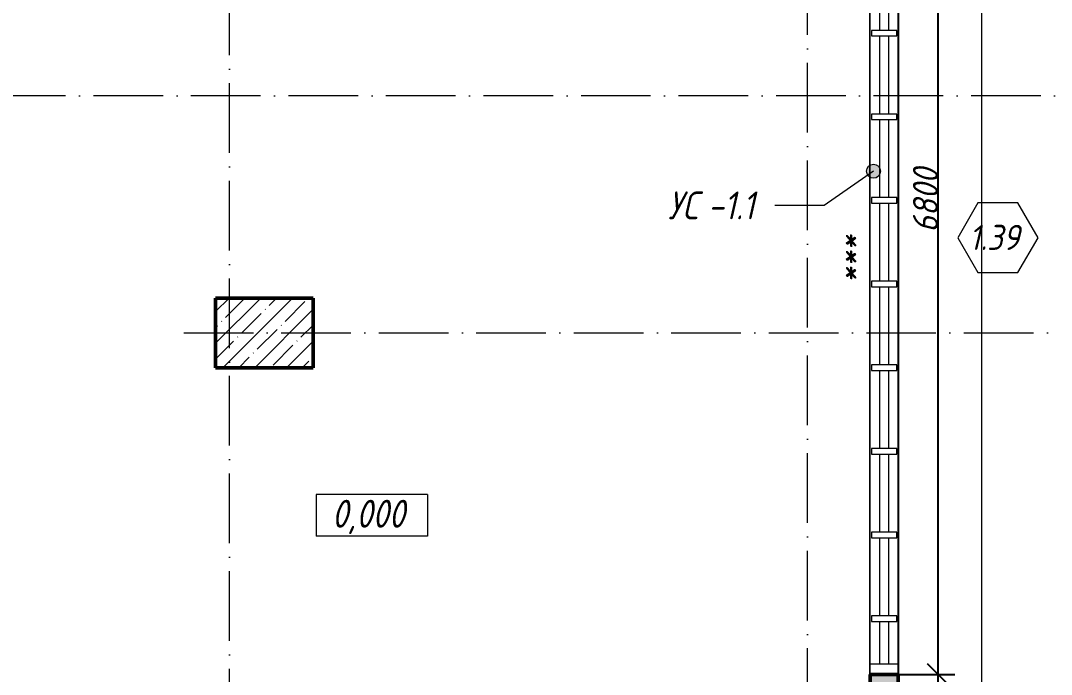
# Model space of a CAD drawing. Header units: millimetres. Extents: x -356862 to 418287, y 0 to 839748.
# Drawn here: x -83151 to -75750, y 603647 to 608338 of the extents above; entities that cross this region are included whole.
import ezdxf

# ---------------------------------------------------------------- set-up
doc = ezdxf.new("R2010")
doc.units = ezdxf.units.MM
doc.linetypes.add('50_200_ШТРИХ_1Т_ш5_п1_п1_', pattern=[700, 500, -100, 0, -100])
for name, color, linetype, lineweight in [('A-____-____-DIMS', 7, 'Continuous', 9), ('A-DOOR-____-IDEN', 7, 'Continuous', 9), ('A-DOOR-____-OTLN', 7, 'Continuous', 9), ('G-____-____-DIMS', 7, 'Continuous', 9), ('G-____-____-TEXT', 7, 'Continuous', 9), ('S-BEAM-____-OTLN', 7, 'Continuous', 9), ('S-COLS-____-MCUT', 7, 'Continuous', 50), ('S-COLS-____-OTLN', 7, 'Continuous', 9), ('S-GRID-____-OTLN-1', 7, '50_200_ШТРИХ_1Т_ш5_п1_п1_', 9)]:
    doc.layers.add(name, color=color, linetype=linetype, lineweight=lineweight)
for name, color, linetype, lineweight, true_color in [('A-DOOR-____-OTLN-1', 7, 'Continuous', 9, 0xffffff), ('G-____-____-SYMB-1', 9, 'Continuous', 9, 0x808080), ('I-WALL-____-OTLN-1', 7, 'Continuous', 9, 0x000000), ('S-COLS-____-MCUT-1', 7, 'Continuous', 50, 0x000000), ('S-COLS-____-OTLN-1', 7, 'Continuous', 9, 0x000000)]:
    doc.layers.add(name, color=color, linetype=linetype, lineweight=lineweight, true_color=true_color)
doc.styles.add('ISOCPEUR_I_14', font='isocpeui.ttf', dxfattribs={"width": 0.9, "height": 180})
doc.styles.add('ISOCPEUR_I_2', font='isocpeui.ttf', dxfattribs={"width": 0.85, "height": 2.3})
doc.dimstyles.new('ISO-1_8_0_9К_СРЕДНИЙ_Кладочные_6', dxfattribs={"dimscale": 304.8, "dimtxt": 179.276612, "dimasz": 0.492126, "dimexe": 0.393701, "dimexo": 0, "dimgap": 0, "dimtad": 1, "dimdec": 3, "dimrnd": 0.001, "dimdsep": 46, "dimtxsty": 'ISOCPEUR_I_14', "dimblk1": 'OBLIQUE', "dimblk2": 'OBLIQUE', "dimsah": 1, "dimcen": 0.09, "dimdle": 0.393701, "dimazin": 0, "dimtfac": 1, "dimtdec": 4, "dimtix": 1, "dimtmove": 0, "dimatfit": 3, "dimfxl": 1, "dimtvp": 1, "dimtolj": 1, "dimtzin": 0, "dimarcsym": 2})

# ---------------------------------------------------------------- blocks, each defined once
blk = doc.blocks.new('BSC_Колонна _Прямоугольная - 500х700-V139-АР1_Кладочный план 1 этажа в осях 1-64_Ю-ЯЯ')
at = {"layer": 'S-COLS-____-OTLN'}
h = blk.add_hatch(dxfattribs=at)
h.set_pattern_fill('FP_143', color=256, style=0, pattern_type=2)
h.set_pattern_definition([(315, (-61381.04, 93600), (114.04925, 114.04925), []), (315, (-61381.04, 93485.95), (114.04925, 114.04925), [201.613, -40.323, 3.353, -36.97])])
h.paths.add_polyline_path([(-250, 350), (-250, -350), (250, -350), (250, 350)], flags=0)
at = {"layer": 'S-COLS-____-MCUT'}
for p, q in [((250, 350), (-250, 350)), ((-250, 350), (-250, -350)), ((250, -350), (250, 350)), ((-250, -350), (250, -350))]:
    blk.add_line(p, q, dxfattribs=at)
blk = doc.blocks.new('ПР_Пластина - ПР_Пластина-27605713-АР1_Кладочный план 1 этажа в осях 1-64_Ю-ЯЯ')
at = {"layer": 'S-BEAM-____-OTLN'}
for p, q in [((40, 180), (0, 180)), ((0, 180), (0, 0)), ((40, 0), (40, 180)), ((0, 0), (40, 0))]:
    blk.add_line(p, q, dxfattribs=at)
blk = doc.blocks.new('ПР_Уголок - ПР_Уголок-37035708-АР1_Кладочный план 1 этажа в осях 1-64_Ю-ЯЯ')
at = {"layer": 'S-BEAM-____-OTLN'}
for p, q in [((0, 0), (0, -6)), ((0, 0), (6800, 0)), ((6800, -6), (6800, 0)), ((380, -75), (75, -75)), ((980, -75), (420, -75)), ((1580, -75), (1020, -75)), ((2180, -75), (1620, -75)), ((2780, -75), (2220, -75)), ((3380, -75), (2820, -75)), ((3980, -75), (3420, -75)), ((4580, -75), (4020, -75)), ((5180, -75), (4620, -75)), ((5780, -75), (5220, -75)), ((6380, -75), (5820, -75)), ((6725, -75), (6420, -75))]:
    blk.add_line(p, q, dxfattribs=at)
blk = doc.blocks.new('ПР_Уголок - ПР_Уголок-37035709-АР1_Кладочный план 1 этажа в осях 1-64_Ю-ЯЯ')
at = {"layer": 'S-BEAM-____-OTLN'}
for p, q in [((75, 75), (380, 75)), ((420, 75), (980, 75)), ((1020, 75), (1580, 75)), ((1620, 75), (2180, 75)), ((2220, 75), (2780, 75)), ((2820, 75), (3380, 75)), ((3420, 75), (3980, 75)), ((4020, 75), (4580, 75)), ((4620, 75), (5180, 75)), ((5220, 75), (5780, 75)), ((5820, 75), (6380, 75)), ((6420, 75), (6725, 75)), ((0, 6), (0, 0)), ((6800, 0), (6800, 6)), ((960, 0), (0, 0)), ((1950, 0), (1050, 0)), ((6800, 0), (2040, 0))]:
    blk.add_line(p, q, dxfattribs=at)
blk = doc.blocks.new('ПР_Уголок - ПР_Уголок-37035711-АР1_Кладочный план 1 этажа в осях 1-64_Ю-ЯЯ')
at = {"layer": 'S-BEAM-____-OTLN'}
for p, q in [((0, 6), (0, 75)), ((0, 75), (200, 75)), ((200, 75), (200, 6)), ((0, 0), (0, 6)), ((0, 6), (200, 6)), ((200, 6), (200, 0))]:
    blk.add_line(p, q, dxfattribs=at)
blk = doc.blocks.new('Проем_Дверь_Прямоугольный - 6800х2300h_витражные проемы-35273744-АР1_Кладочный план 1 этажа в осях 1-64_Ю-ЯЯ')
at = {"layer": 'A-DOOR-____-OTLN-1'}
for p, q in [((3400, 100), (-3400, 100)), ((3400, -100), (-3400, -100))]:
    blk.add_line(p, q, dxfattribs=at)
blk = doc.blocks.new('BSC_Колонна _Прямоугольная1 - 200х100 _металл_-35572301-АР1_Кладочный план 1 этажа в осях 1-64_Ю-ЯЯ')
at = {"layer": 'S-COLS-____-OTLN-1'}
blk.add_hatch(color=256, dxfattribs=at).paths.add_polyline_path([(100, -50), (100, 50), (-100, 50), (-100, -50)], flags=0)
at = {"layer": 'S-COLS-____-MCUT-1'}
for p, q in [((100, 50), (-100, 50)), ((-100, 50), (-100, -50)), ((100, -50), (100, 50)), ((-100, -50), (100, -50))]:
    blk.add_line(p, q, dxfattribs=at)
blk = doc.blocks.new('_Oblique')
at = {"color": 0, "linetype": 'ByBlock', "lineweight": -2}
blk.add_line((-0.5, -0.5), (0.5, 0.5), dxfattribs=at)
blk = doc.blocks.new('*D13030')
at = {"layer": 'A-____-____-DIMS', "color": 0, "lineweight": -2, "transparency": 16777216}
for p, q in [((-76564, 602087.6), (-76564, 603767.6)), ((-76850.7, 603647.6), (-76444, 603647.6)), ((-76844.7, 602207.6), (-76444, 602207.6))]:
    blk.add_line(p, q, dxfattribs=at)
at = {"layer": 'Defpoints', "color": 0, "transparency": 16777216}
for p in [(-76850.7, 603647.6), (-76564, 603647.6), (-76844.7, 602207.6)]:
    blk.add_point(p, dxfattribs=at)
at = {"layer": 'A-____-____-DIMS', "color": 0, "lineweight": -2, "transparency": 16777216, "xscale": 150, "yscale": 150, "zscale": 150}
for p, rotation in [((-76564, 603647.6), 90), ((-76564, 602207.6), 270)]:
    blk.add_blockref('_Oblique', p, dxfattribs=dict(at, rotation=rotation))
at = {"layer": 'A-____-____-DIMS', "color": 0, "transparency": 16777216, "insert": (-76654, 602927.6), "char_height": 180, "width": 537.83, "attachment_point": 5, "rotation": 90, "style": 'ISOCPEUR_I_14'}
blk.add_mtext('\\A1;1440', dxfattribs=at)
blk = doc.blocks.new('*D13031')
at = {"layer": 'A-____-____-DIMS', "color": 0, "lineweight": -2, "transparency": 16777216}
for p, q in [((-76564, 603527.6), (-76564, 610567.6)), ((-76850.7, 610447.6), (-76444, 610447.6)), ((-76850.7, 603647.6), (-76444, 603647.6))]:
    blk.add_line(p, q, dxfattribs=at)
at = {"layer": 'Defpoints', "color": 0, "transparency": 16777216}
for p in [(-76850.7, 610447.6), (-76564, 610447.6), (-76850.7, 603647.6)]:
    blk.add_point(p, dxfattribs=at)
at = {"layer": 'A-____-____-DIMS', "color": 0, "lineweight": -2, "transparency": 16777216, "xscale": 150, "yscale": 150, "zscale": 150}
for p, rotation in [((-76564, 610447.6), 90), ((-76564, 603647.6), 270)]:
    blk.add_blockref('_Oblique', p, dxfattribs=dict(at, rotation=rotation))
at = {"layer": 'A-____-____-DIMS', "color": 0, "transparency": 16777216, "insert": (-76654, 607047.6), "char_height": 180, "width": 546.104, "attachment_point": 5, "rotation": 90, "style": 'ISOCPEUR_I_14'}
blk.add_mtext('\\A1;6800', dxfattribs=at)
blk = doc.blocks.new('Высотные отметки - 9_5х3_5_h_-17668430-АР1_Кладочный план 1 этажа в осях 1-64_Ю-ЯЯ')
at = {"layer": 'G-____-____-DIMS'}
for p, q in [((-4, 3), (-4, 0)), ((4, 3), (-4, 3)), ((4, 3), (4, 0)), ((4, 0), (-4, 0))]:
    blk.add_line(p, q, dxfattribs=at)
blk = doc.blocks.new('Марка проема - марка проема-27336095-АР1_Кладочный план 1 этажа в осях 1-64_Ю-ЯЯ')
at = {"layer": 'A-DOOR-____-IDEN'}
for p, q in [((-1.439, 0.159), (-2.877, -2.333)), ((1.439, 0.159), (-1.439, 0.159)), ((2.877, -2.333), (1.439, 0.159)), ((-2.877, -2.333), (-1.439, -4.825)), ((1.439, -4.825), (2.877, -2.333)), ((-1.439, -4.825), (1.439, -4.825))]:
    blk.add_line(p, q, dxfattribs=at)

msp = doc.modelspace()

# ---------------------------------------------------------------- hatches: boundary and pattern name
at = {"layer": 'G-____-____-TEXT'}
h = msp.add_hatch(color=256, dxfattribs=at)
edge = h.paths.add_edge_path(flags=0)
edge.add_arc((-77027.9883, 607256.9758), 50, 0, 360)

# ---------------------------------------------------------------- linework, layer by layer
at = {"layer": 'G-____-____-SYMB-1'}
msp.add_line((-76252.5357, 632307.6488), (-76252.5357, 590122.8368), dxfattribs=at)
at = {"layer": 'G-____-____-TEXT'}
for p, q in [((-77027.9883, 607256.9758), (-77381.8044, 607011.9013)), ((-77381.8044, 607011.9013), (-77735.6205, 607011.9013))]:
    msp.add_line(p, q, dxfattribs=at)
msp.add_circle((-77027.9883, 607256.9758), 50, dxfattribs=at)
at = {"layer": 'I-WALL-____-OTLN-1'}
for p, q in [((-77050.7357, 603722.5526), (-77050.7357, 610372.5526)), ((-76850.7357, 608407.5526), (-76850.7357, 603722.5526))]:
    msp.add_line(p, q, dxfattribs=at)
at = {"layer": 'S-GRID-____-OTLN-1'}
for p, q in [((-81650.7357, 584985.5274), (-81650.7357, 635609.362)), ((-77500.7357, 594233.193), (-77500.7357, 635609.362)), ((-70926.3291, 607797.5526), (-179669.5059, 607797.5526)), ((-81979.4714, 606097.5526), (-70926.3291, 606097.5526))]:
    msp.add_line(p, q, dxfattribs=at)

# ---------------------------------------------------------------- block references
at = {"layer": 'A-DOOR-____-IDEN', "xscale": 99.99999999999993, "yscale": 99.99999999999993, "zscale": 99.99999999999993}
msp.add_blockref('Марка проема - марка проема-27336095-АР1_Кладочный план 1 этажа в осях 1-64_Ю-ЯЯ', (-76133.9294, 607013.584), dxfattribs=at)
at = {"layer": 'A-DOOR-____-OTLN', "rotation": 269.9999999999998}
msp.add_blockref('Проем_Дверь_Прямоугольный - 6800х2300h_витражные проемы-35273744-АР1_Кладочный план 1 этажа в осях 1-64_Ю-ЯЯ', (-76950.7357, 607047.5526), dxfattribs=at)
at = {"layer": 'G-____-____-DIMS', "xscale": 99.99999999999993, "yscale": 99.99999999999993, "zscale": 99.99999999999993}
msp.add_blockref('Высотные отметки - 9_5х3_5_h_-17668430-АР1_Кладочный план 1 этажа в осях 1-64_Ю-ЯЯ', (-80628.6624, 604638.7702), dxfattribs=at)
at = {"layer": 'S-BEAM-____-OTLN', "extrusion": (0, 0, -1)}
for name, p, rotation in [('ПР_Уголок - ПР_Уголок-37035708-АР1_Кладочный план 1 этажа в осях 1-64_Ю-ЯЯ', (77056.7357, 610447.5526), 269.9999999999999), ('ПР_Уголок - ПР_Уголок-37035709-АР1_Кладочный план 1 этажа в осях 1-64_Ю-ЯЯ', (76844.7357, 610447.5526), 270.0000000000001)]:
    msp.add_blockref(name, p, dxfattribs=dict(at, rotation=rotation))
at = {"layer": 'S-BEAM-____-OTLN', "rotation": 269.9999999999999}
for p in [(-77040.7357, 608267.5526), (-77040.7357, 607667.5526), (-77040.7357, 607067.5526), (-77040.7357, 606467.5526), (-77040.7357, 605867.5526), (-77040.7357, 605267.5526), (-77040.7357, 604667.5526), (-77040.7357, 604067.5526)]:
    msp.add_blockref('ПР_Пластина - ПР_Пластина-27605713-АР1_Кладочный план 1 этажа в осях 1-64_Ю-ЯЯ', p, dxfattribs=at)
at = {"layer": 'S-BEAM-____-OTLN'}
msp.add_blockref('ПР_Уголок - ПР_Уголок-37035711-АР1_Кладочный план 1 этажа в осях 1-64_Ю-ЯЯ', (-77050.7357, 603647.5526), dxfattribs=at)
at = {"layer": 'S-COLS-____-OTLN', "rotation": 89.9999999999999}
msp.add_blockref('BSC_Колонна _Прямоугольная - 500х700-V139-АР1_Кладочный план 1 этажа в осях 1-64_Ю-ЯЯ', (-81400.7357, 606097.5526), dxfattribs=at)
at = {"layer": 'S-COLS-____-OTLN'}
msp.add_blockref('BSC_Колонна _Прямоугольная1 - 200х100 _металл_-35572301-АР1_Кладочный план 1 этажа в осях 1-64_Ю-ЯЯ', (-76950.7357, 603597.5526), dxfattribs=at)

# ---------------------------------------------------------------- texts
at = {"layer": 'A-DOOR-____-IDEN', "insert": (-76341.5685, 606872.4035), "char_height": 180, "width": 454.556812, "attachment_point": 1, "style": 'ISOCPEUR_I_14'}
msp.add_mtext('1.39', dxfattribs=at)
at = {"layer": 'A-DOOR-____-IDEN', "insert": (-77309.2552, 606451.9822), "char_height": 200, "width": 562.784625, "attachment_point": 1, "rotation": 90, "style": 'ISOCPEUR_I_2'}
msp.add_mtext('***', dxfattribs=at)
at = {"layer": 'G-____-____-DIMS', "insert": (-80915.4955, 604900.0613), "char_height": 200, "width": 688.399425, "attachment_point": 1, "line_spacing_factor": 1.149209, "style": 'ISOCPEUR_I_2'}
msp.add_mtext('0,000', dxfattribs=at)
at = {"layer": 'G-____-____-TEXT', "char_height": 200, "attachment_point": 1, "style": 'ISOCPEUR_I_2'}
for s, insert, width in [('УС', (-78502.5205, 607111.9013), 346.329), ('-1.1 ', (-78216.7705, 607111.9013), 461.772)]:
    msp.add_mtext(s, dxfattribs=dict(at, insert=insert, width=width))

# ---------------------------------------------------------------- dimensions: what is measured, and where the dimension line sits
at = {"layer": 'A-____-____-DIMS'}
for base, p1, p2, override, picture, middle in [((-76564.0146, 610447.5526), (-76850.7357, 603647.5526), (-76850.7357, 610447.5526), {"dimpost": '<>', "dimfxl": 6800}, '*D13031', (-76654.0146, 607047.5526)), ((-76564.0146, 603647.5526), (-76844.7357, 602207.5526), (-76850.7357, 603647.5526), {"dimpost": '<>', "dimfxl": 1440.0125}, '*D13030', (-76654.0146, 602927.5526))]:
    dim = msp.add_linear_dim(base=base, p1=p1, p2=p2, angle=90, dimstyle='ISO-1_8_0_9К_СРЕДНИЙ_Кладочные_6', override=override, dxfattribs=at)
    dim.commit()
    dim.dimension.update_dxf_attribs({"geometry": picture, "text_midpoint": middle})

doc.saveas('drawing.dxf')
